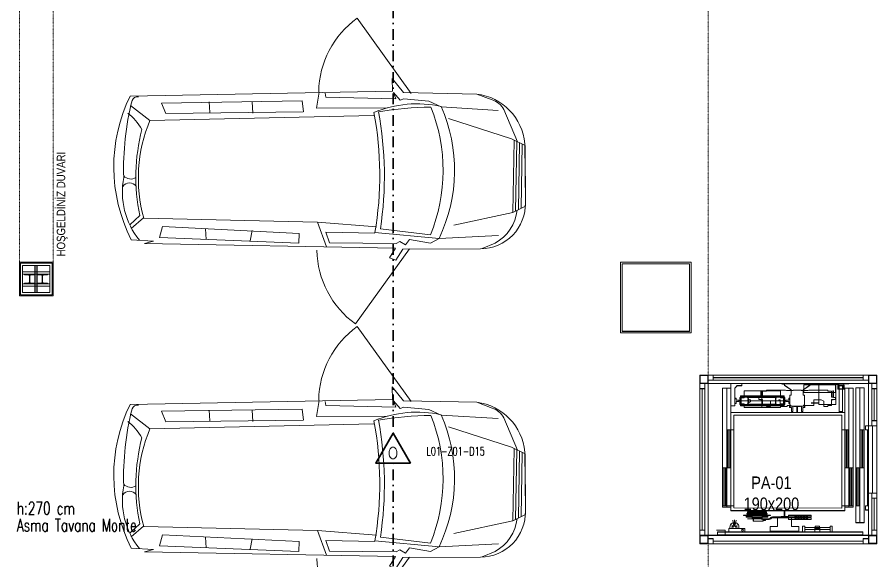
# Model space of a CAD drawing. Extents: x -3709 to 34975, y -230 to 8245.
# Drawn here: x 4483 to 5503, y 1440 to 2085 of the extents above; entities that cross this region are included whole.
import ezdxf
from ezdxf.enums import TextEntityAlignment as Align

# ---------------------------------------------------------------- set-up
doc = ezdxf.new("R2010")
doc.units = 0
doc.linetypes.add('DASHDOT', pattern=[25.4, 12.7, -6.35, 0, -6.35])
doc.linetypes.add('DOT2', pattern=[0.125, 0, -0.125])
doc.layers.get('0').update_dxf_attribs({"color": 9, "lineweight": 9})
for name, color, linetype, lineweight in [('01', 9, 'Continuous', 9), ('04', 9, 'Continuous', 9), ('05V', 9, 'Continuous', 9), ('06D', 9, 'Continuous', 9), ('07K', 9, 'Continuous', 9), ('10', 9, 'Continuous', 9), ('14', 9, 'Continuous', 9), ('15', 9, 'Continuous', 9), ('20', 9, 'DOT2', 9), ('21', 9, 'Continuous', 9), ('E-DEDEKTÖR NUMARALARI', 20, 'Continuous', 30), ('E-KABLO', 7, 'Continuous', 30), ('E-OPTİK DUMAN DEDEKTÖRÜ', 7, 'Continuous', 30), ('E-YAZI', 7, 'Continuous', 30)]:
    doc.layers.add(name, color=color, linetype=linetype, lineweight=lineweight)
doc.styles.add('E-YAZI', font='txttw.shx')
doc.styles.add('MuuM_TEXT-STANDART', font='ARIALN.TTF')

# ---------------------------------------------------------------- blocks, each defined once
blk = doc.blocks.new('p-kolon-80x80-vw')
at = {"layer": '01'}
blk.add_lwpolyline([(-40, -40), (-40, 40), (40, 40), (40, -40)], close=True, dxfattribs=at)
blk = doc.blocks.new('p-vw-hoşgeldin tak')
at = {"layer": '06D'}
for points in [[(-541.1, 3.9), (-541.1, 36.1), (-508.9, 36.1), (-508.9, 3.9)], [(-530.7, 21.8), (-530.7, 3.9), (-533.4, 3.9), (-533.4, 36.1), (-530.7, 36.1)], [(-516.6, 21.8), (-516.6, 3.9), (-519.3, 3.9), (-519.3, 36.1), (-516.6, 36.1)], [(-541.1, 21.8), (-508.9, 21.8), (-508.9, 19.1), (-541.1, 19.1), (-541.1, 21.8)], [(-541.1, 21.4), (-508.9, 21.4), (-508.9, 18.7), (-541.1, 18.7), (-541.1, 21.4)]]:
    blk.add_lwpolyline(points, close=True, dxfattribs=at)
at = {"layer": '10'}
for points in [[(-545, 0), (-545, 40), (-505, 40), (-505, 0)], [(-506.2, 38.8), (-543.8, 38.8), (-506.2, 38.8), (-506.2, 1.2), (-543.8, 1.2), (-543.8, 38.8)]]:
    blk.add_lwpolyline(points, close=True, dxfattribs=at)
for points in [[(-530.7, 21.8), (-530.7, 33.8), (-529.9, 33.8), (-529.9, 29.3, 0.414214), (-528.7, 28.1), (-521.3, 28.1, 0.414214), (-520.1, 29.3), (-520.1, 33.8), (-519.3, 33.8), (-519.3, 21.8), (-520.1, 21.8), (-520.1, 26.4, 0.414214), (-521.3, 27.6), (-528.7, 27.6, 0.414214), (-529.9, 26.4), (-529.9, 21.8)], [(-530.7, 18.7), (-530.7, 6.7), (-529.9, 6.7), (-529.9, 11.2, -0.414214), (-528.7, 12.4), (-521.3, 12.4, -0.414214), (-520.1, 11.2), (-520.1, 6.7), (-519.3, 6.7), (-519.3, 18.7), (-520.1, 18.7), (-520.1, 14.1, -0.414214), (-521.3, 12.9), (-528.7, 12.9, -0.414214), (-529.9, 14.1), (-529.9, 18.7)]]:
    blk.add_lwpolyline(points, format="xyb", close=True, dxfattribs=at)
at = {"layer": '20'}
for points in [[(-505, 40), (811, 40)], [(-505, 0), (811, 0)]]:
    blk.add_lwpolyline(points, dxfattribs=at)
blk = doc.blocks.new('p-araba-caddy')
for points in [[(4.3, 87.5), (96.5, 89.4), (104.4, 102.9), (112.3, 100.1), (105.3, 88.5), (403.1, 88.7), (392.4, 85.5), (418.7, 84.4, -0.236784), (423.2, -86), (112.4, -97.4), (113, -112.6), (99.2, -96.1), (12.1, -96.1, -0.35315), (-45.8, -38.2), (-47.8, 31.6, -0.418979), (4.3, 87.5, -0.014091)], [(2.6, 87.1), (-12.8, 80.3, 0.245122), (-38.2, 40.6, 1.092698)], [(409.1, 84.8, -0.220393), (429.1, 10.6, -0.069309), (420.9, -80.6, -0.369387), (413.2, -85.3, 0.321855)], [(64.1, 71.9), (123.6, 65.8, 0.084966), (128.5, -72.9, -0.035125), (66.4, -79.5, -0.194351), (64.1, 71.9, 5.525286)], [(420.8, 66.6), (409.1, 55.6, -0.115145), (408.6, -46.7, 0.095225), (425.8, -65.7, -1.448896)], [(198.7, 59.3), (404.3, 58.7, -0.170159), (399.2, -57.5), (133.8, -68.3)], [(414.2, 20.7, 0.498413), (429.9, 21.3, -5.209749)], [(414.6, 10.4, -0.389225), (429.1, 8.8, 0.453338)], [(-37.1, -40.4), (-20.3, -78.2, 0.180747), (-6, -89.7), (12.1, -96.1)]]:
    blk.add_lwpolyline(points, format="xyb")
for points in [[(-16.6, 71.1), (53.8, 76), (64, 81.8), (88.8, 77.8), (93.6, 84.4), (100.3, 80.4), (104.7, 83.1), (183.5, 83.5), (188.3, 71.1), (129.9, 71.1)], [(128.4, 63.6), (198.3, 59.3), (187, 88.6)], [(220.1, 84.7), (385.3, 81.2), (382, 68.1), (219.9, 73.1), (220.1, 84.7)], [(277.7, 83.1), (275.4, 70.9)], [(330, 82.5), (330.9, 70)], [(404.8, 58), (419.3, 71.2)], [(36.4, 59.8), (-33.1, 43.8), (-47.9, 36), (-46.1, -36), (-30.1, -43.8), (45.2, -66.5)], [(-36.4, 42.1), (-36.2, -40.8)], [(-33.2, 43.7), (-33, -41.8)], [(-42.8, 38.7), (-42.7, -37.7)], [(-39.6, 40.4), (-39.4, -39.3)], [(399.2, -57.5), (422.7, -74.7)], [(217.7, -71.2), (380.6, -66), (385.8, -78.4), (219.1, -84.1), (217.2, -71.2)], [(277.5, -68.5), (278.6, -81.7)], [(328.6, -68.3), (329.4, -80.9)], [(-13.4, -77.2), (54.3, -79.9), (68.9, -86.5), (98.6, -88.7), (103, -86.9), (111, -96.2), (108.3, -88.7), (191.1, -89.1), (192, -93.6)], [(118.2, -77.6), (201.9, -75.8), (199.3, -94.6)]]:
    blk.add_lwpolyline(points)
blk.add_lwpolyline([(53.8, 76), (130, 70.6, 0.08903), (133.8, -71.9, -0.153631), (54.3, -80.6, -0.218697)], format="xyb", close=True)
blk = doc.blocks.new('p- caddy')
for p, q in [((-86.5, 354), (-175.7, 289.9)), ((97.8, 351.9), (187, 287.8))]:
    blk.add_line(p, q)
blk.add_arc((-86.5, 354), 109.8, 215.7081, 269.024)
at = {"extrusion": (0, 0, -1)}
blk.add_arc((-97.8, 351.9), 109.8, 215.7081, 269.024, dxfattribs=at)
at = {"rotation": 268.9244510197643}
blk.add_blockref('p-araba-caddy', (10.6, 442.2), dxfattribs=at)
blk = doc.blocks.new('p-as-01')
at = {"layer": '06D'}
for p, q in [((-542, -67), (-542, -17)), ((-542, -17), (870, -17)), ((-542, -117), (-542, -67)), ((-542, -67), (870, -67)), ((870, -67), (-542, -67)), ((-525, -152), (-525, -17)), ((-525, -62), (-525, -17)), ((-525, -17), (-75, -17)), ((-525, -32), (-75, -32)), ((-525, -47), (-75, -47)), ((-75, -62), (-525, -62)), ((-75, -17), (-75, -62)), ((-75, -112), (-75, -67)), ((-75, -67), (375, -67)), ((-75, -82), (375, -82)), ((-75, -97), (375, -97)), ((375, -67), (375, -112)), ((870, -17), (870, -67)), ((870, -67), (870, -117)), ((582, -117), (-582, -117)), ((-582, -152), (-582, -117)), ((870, -117), (-582, -117)), ((-582, -120), (-582, -1432)), ((-550, -152), (-554, -1432)), ((550, -152), (-550, -152)), ((375, -112), (-75, -112)), ((375, -152), (375, -117)), ((550, -1432), (550, -152)), ((582, -1467), (582, -117)), ((660, -162), (660, -117)), ((660, -117), (925, -117)), ((720, -162), (660, -162)), ((690, -162), (690, -177)), ((750, -162), (690, -162)), ((690, -177), (712, -177)), ((712, -177), (712, -212)), ((872, -162), (720, -162)), ((728, -212), (728, -177)), ((728, -177), (750, -177)), ((750, -177), (750, -162)), ((900, -190), (872, -162)), ((900, -247), (900, -190)), ((925, -117), (925, -247)), ((-658, -364), (-658, -299)), ((-647, -299), (-658, -299)), ((-647, -364), (-647, -299)), ((-640, -267), (-640, -427)), ((-638, -267), (-640, -267)), ((-638, -267), (-638, -427)), ((676, -231), (663, -231)), ((663, -748), (663, -231)), ((676, -265), (676, -230)), ((676, -241), (676, -728)), ((679, -265), (676, -265)), ((679, -230), (679, -265)), ((757, -223), (683, -223)), ((683, -223), (757, -223)), ((757, -226), (683, -226)), ((712, -212), (728, -212)), ((720, -762), (720, -245)), ((761, -265), (761, -230)), ((764, -265), (761, -265)), ((764, -230), (764, -265)), ((764, -231), (778, -231)), ((764, -241), (764, -728)), ((778, -748), (778, -231)), ((925, -247), (900, -247)), ((-679, -382), (-706, -382)), ((-706, -493), (-706, -382)), ((-706, -383), (-678, -383)), ((-680, -377), (-680, -315)), ((-680, -315), (-680, -372)), ((-680, -315), (-678, -315)), ((-678, -315), (-680, -315)), ((-680, -372), (-678, -372)), ((-678, -372), (-680, -372)), ((-680, -377), (-680, -372)), ((-678, -377), (-680, -377)), ((-680, -377), (-678, -377)), ((-679, -382), (-679, -377)), ((-678, -377), (-678, -315)), ((-678, -315), (-678, -367)), ((-678, -367), (-678, -572)), ((-668, -367), (-678, -367)), ((-678, -367), (-678, -386)), ((-678, -372), (-678, -367)), ((-678, -377), (-678, -372)), ((-668, -367), (-668, -386)), ((-668, -427), (-668, -386)), ((-668, -396), (-668, -395)), ((-646, -367), (-662, -367)), ((-662, -367), (-662, -394)), ((-662, -427), (-662, -394)), ((-662, -394), (-662, -394)), ((-662, -395), (-662, -395)), ((-658, -342), (-658, -351)), ((-658, -360), (-658, -351)), ((-647, -364), (-658, -364)), ((-646, -320), (-647, -320)), ((-646, -344), (-647, -344)), ((-647, -351), (-647, -359)), ((-646, -320), (-646, -332)), ((-640, -322), (-646, -322)), ((-646, -332), (-646, -322)), ((-646, -332), (-646, -342)), ((-646, -344), (-646, -332)), ((-640, -342), (-646, -342)), ((-646, -394), (-646, -367)), ((-646, -427), (-646, -394)), ((-646, -395), (-646, -395)), ((-635, -322), (-638, -322)), ((-635, -342), (-638, -342)), ((-635, -312), (-635, -352)), ((-626, -312), (-635, -312)), ((-635, -332), (-635, -322)), ((-635, -332), (-635, -342)), ((-626, -352), (-635, -352)), ((-621, -307), (-626, -312)), ((-626, -312), (-626, -352)), ((-622, -356), (-626, -352)), ((-622, -308), (-622, -427)), ((-618, -307), (-621, -307)), ((-617, -308), (-618, -307)), ((-617, -308), (-617, -427)), ((-617, -318), (-614, -333)), ((-614, -520), (-614, -333)), ((-610, -333), (-614, -333)), ((-613, -313), (-599, -313)), ((-599, -313), (-613, -313)), ((-613, -315), (-613, -313)), ((-613, -313), (-613, -315)), ((-613, -315), (-599, -315)), ((-613, -315), (-599, -315)), ((-608, -318), (-610, -333)), ((-610, -333), (-610, -520)), ((-608, -535), (-608, -318)), ((-602, -318), (-608, -318)), ((-602, -318), (-602, -427)), ((-598, -319), (-598, -316)), ((-598, -316), (-598, -319)), ((-598, -319), (-598, -535)), ((-598, -319), (-598, -535)), ((-596, -316), (-596, -537)), ((-596, -537), (-596, -316)), ((679, -317), (681, -315)), ((679, -653), (679, -317)), ((681, -315), (684, -315)), ((684, -315), (686, -320)), ((690, -324), (690, -324)), ((694, -320), (695, -318)), ((695, -318), (697, -318)), ((697, -318), (698, -320)), ((702, -324), (702, -324)), ((706, -320), (707, -318)), ((707, -318), (709, -318)), ((709, -318), (710, -320)), ((714, -324), (714, -324)), ((718, -320), (719, -318)), ((719, -318), (721, -318)), ((721, -318), (722, -320)), ((726, -324), (726, -324)), ((730, -320), (731, -318)), ((731, -318), (733, -318)), ((733, -318), (734, -320)), ((738, -324), (738, -324)), ((742, -320), (743, -318)), ((743, -318), (745, -318)), ((745, -318), (746, -320)), ((750, -324), (750, -324)), ((754, -320), (756, -315)), ((756, -315), (760, -315)), ((760, -315), (762, -317)), ((762, -317), (762, -653)), ((-689, -498), (-701, -498)), ((-699, -498), (-699, -523)), ((-691, -498), (-691, -523)), ((-686, -572), (-686, -497)), ((-684, -476), (-684, -476)), ((-684, -493), (-684, -476)), ((-680, -477), (-680, -538)), ((-678, -477), (-680, -477)), ((-678, -477), (-680, -477)), ((-680, -482), (-680, -477)), ((-680, -538), (-680, -482)), ((-678, -482), (-680, -482)), ((-680, -482), (-678, -482)), ((-679, -477), (-679, -473)), ((-678, -449), (-678, -487)), ((-678, -477), (-678, -538)), ((-678, -482), (-678, -477)), ((-678, -538), (-678, -482)), ((-668, -487), (-678, -487)), ((-668, -427), (-668, -487)), ((-662, -460), (-662, -427)), ((-662, -459), (-662, -459)), ((-662, -460), (-662, -486)), ((-662, -460), (-662, -460)), ((-662, -486), (-646, -486)), ((-658, -554), (-658, -489)), ((-647, -489), (-658, -489)), ((-647, -554), (-647, -489)), ((-647, -503), (-647, -495)), ((-646, -460), (-646, -427)), ((-646, -486), (-646, -460)), ((-646, -460), (-646, -460)), ((-646, -459), (-646, -459)), ((-640, -427), (-640, -587)), ((-638, -427), (-638, -587)), ((-635, -542), (-635, -502)), ((-626, -502), (-635, -502)), ((-622, -498), (-626, -502)), ((-626, -542), (-626, -502)), ((-622, -546), (-622, -427)), ((-622, -432), (-622, -427)), ((-617, -546), (-617, -427)), ((-602, -535), (-602, -427)), ((640, -485), (840, -485)), ((-771, -582), (-825, -582)), ((-825, -582), (-825, -752)), ((-771, -670), (-771, -582)), ((-680, -538), (-678, -538)), ((-680, -538), (-678, -538)), ((-679, -589), (-671, -598)), ((-673, -584), (-665, -592)), ((-666, -609), (-666, -752)), ((-658, -550), (-658, -541)), ((-647, -554), (-658, -554)), ((-658, -609), (-658, -752)), ((-646, -510), (-647, -510)), ((-646, -534), (-647, -534)), ((-646, -510), (-646, -522)), ((-640, -512), (-646, -512)), ((-646, -522), (-646, -512)), ((-646, -534), (-646, -522)), ((-646, -522), (-646, -532)), ((-640, -532), (-646, -532)), ((-638, -587), (-640, -587)), ((-635, -512), (-638, -512)), ((-635, -532), (-638, -532)), ((-635, -522), (-635, -512)), ((-635, -522), (-635, -512)), ((-635, -522), (-635, -532)), ((-635, -522), (-635, -532)), ((-626, -542), (-635, -542)), ((-621, -547), (-626, -542)), ((-618, -547), (-621, -547)), ((-617, -546), (-618, -547)), ((-617, -535), (-614, -520)), ((-610, -520), (-614, -520)), ((-613, -538), (-599, -538)), ((-599, -538), (-613, -538)), ((-613, -538), (-613, -540)), ((-613, -538), (-613, -540)), ((-613, -540), (-599, -540)), ((-613, -540), (-599, -540)), ((-608, -535), (-610, -520)), ((-602, -535), (-608, -535)), ((-598, -535), (-598, -537)), ((-598, -535), (-598, -537)), ((-658, -670), (-771, -670)), ((-668, -1066), (-668, -700)), ((-668, -700), (-658, -700)), ((-658, -752), (-658, -670)), ((-658, -1066), (-658, -700)), ((-652, -713), (-658, -711)), ((-658, -711), (-658, -793)), ((-650, -748), (-652, -713)), ((681, -655), (679, -653)), ((684, -655), (681, -655)), ((686, -649), (684, -655)), ((690, -646), (690, -646)), ((695, -651), (694, -649)), ((697, -651), (695, -651)), ((698, -649), (697, -651)), ((702, -646), (702, -646)), ((707, -651), (706, -649)), ((709, -651), (707, -651)), ((710, -649), (709, -651)), ((714, -646), (714, -646)), ((719, -651), (718, -649)), ((721, -651), (719, -651)), ((722, -649), (721, -651)), ((726, -646), (726, -646)), ((731, -651), (730, -649)), ((733, -651), (731, -651)), ((734, -649), (733, -651)), ((738, -646), (738, -646)), ((743, -651), (742, -649)), ((745, -651), (743, -651)), ((746, -649), (745, -651)), ((750, -646), (750, -646)), ((756, -655), (754, -649)), ((760, -655), (756, -655)), ((762, -653), (760, -655)), ((-825, -752), (-825, -922)), ((-688, -1070), (-688, -800)), ((-674, -800), (-688, -800)), ((-674, -800), (-674, -802)), ((-674, -802), (-674, -800)), ((-674, -800), (-668, -800)), ((-674, -802), (-674, -802)), ((-668, -912), (-668, -800)), ((-668, -804), (-668, -800)), ((-668, -804), (-668, -804)), ((-666, -752), (-658, -752)), ((-658, -834), (-658, -752)), ((-658, -752), (-658, -752)), ((-658, -793), (-652, -790)), ((-658, -804), (-658, -800)), ((-658, -800), (-652, -800)), ((-658, -804), (-658, -829)), ((-658, -804), (-658, -804)), ((-652, -790), (-650, -756)), ((-652, -802), (-652, -800)), ((-638, -800), (-652, -800)), ((-652, -800), (-652, -802)), ((-652, -802), (-652, -802)), ((-625, -748), (-650, -748)), ((-650, -756), (-625, -756)), ((-638, -1070), (-638, -800)), ((-615, -748), (-625, -748)), ((-625, -756), (-615, -756)), ((-590, -748), (-615, -748)), ((-615, -756), (-590, -756)), ((-590, -756), (-590, -748)), ((676, -748), (663, -748)), ((679, -714), (676, -714)), ((676, -714), (676, -749)), ((679, -749), (679, -714)), ((757, -753), (683, -753)), ((757, -756), (683, -756)), ((683, -756), (757, -756)), ((712, -802), (690, -802)), ((690, -802), (690, -817)), ((728, -767), (712, -767)), ((712, -767), (712, -802)), ((728, -802), (728, -767)), ((750, -802), (728, -802)), ((750, -817), (750, -802)), ((764, -714), (761, -714)), ((761, -714), (761, -749)), ((764, -749), (764, -714)), ((764, -748), (778, -748)), ((852, -832), (904, -751)), ((904, -751), (920, -751)), ((920, -751), (920, -730)), ((920, -730), (925, -730)), ((925, -730), (925, -903)), ((-771, -922), (-771, -834)), ((-771, -834), (-658, -834)), ((-668, -877), (-672, -880)), ((-672, -880), (-672, -890)), ((-672, -890), (-668, -893)), ((-668, -910), (-672, -913)), ((-672, -913), (-672, -923)), ((-654, -880), (-658, -877)), ((-658, -893), (-654, -890)), ((-654, -913), (-658, -910)), ((-654, -890), (-654, -880)), ((-654, -923), (-654, -913)), ((615, -898), (590, -898)), ((590, -898), (590, -907)), ((590, -907), (615, -907)), ((625, -898), (615, -898)), ((615, -907), (625, -906)), ((650, -898), (625, -898)), ((625, -906), (650, -906)), ((652, -864), (650, -898)), ((650, -906), (652, -941)), ((658, -861), (652, -864)), ((653, -821), (653, -817)), ((653, -817), (788, -817)), ((668, -821), (653, -821)), ((658, -902), (658, -827)), ((658, -827), (668, -827)), ((658, -943), (658, -861)), ((658, -903), (658, -902)), ((658, -978), (658, -903)), ((668, -827), (668, -821)), ((690, -817), (750, -817)), ((788, -817), (788, -832)), ((788, -832), (852, -832)), ((925, -903), (925, -1076)), ((-825, -922), (-771, -922)), ((-672, -923), (-668, -926)), ((-668, -943), (-672, -946)), ((-672, -946), (-672, -956)), ((-672, -956), (-668, -959)), ((-668, -976), (-672, -979)), ((-672, -979), (-672, -989)), ((-672, -989), (-668, -992)), ((-668, -1009), (-672, -1012)), ((-672, -1012), (-672, -1022)), ((-658, -926), (-654, -923)), ((-654, -946), (-658, -943)), ((-658, -959), (-654, -956)), ((-654, -979), (-658, -976)), ((-658, -992), (-654, -989)), ((-654, -1012), (-658, -1009)), ((-654, -956), (-654, -946)), ((-654, -989), (-654, -979)), ((-654, -1022), (-654, -1012)), ((652, -941), (658, -943)), ((653, -988), (653, -984)), ((653, -984), (668, -984)), ((788, -988), (653, -988)), ((668, -978), (658, -978)), ((668, -984), (668, -978)), ((852, -973), (788, -973)), ((788, -973), (788, -988)), ((904, -1054), (852, -973)), ((-674, -1070), (-688, -1070)), ((-674, -1070), (-674, -1068)), ((-674, -1068), (-674, -1069)), ((-674, -1068), (-674, -1068)), ((-674, -1068), (-674, -1068)), ((-674, -1069), (-668, -1069)), ((-672, -1022), (-668, -1025)), ((-668, -1066), (-668, -1069)), ((-668, -1066), (-668, -1066)), ((-668, -1066), (-658, -1066)), ((-658, -1025), (-654, -1022)), ((-658, -1064), (-658, -1040)), ((-658, -1066), (-658, -1069)), ((-658, -1066), (-658, -1066)), ((-658, -1069), (-652, -1069)), ((-652, -1070), (-652, -1066)), ((-652, -1066), (-652, -1069)), ((-652, -1066), (-652, -1066)), ((-638, -1070), (-652, -1070)), ((920, -1054), (904, -1054)), ((920, -1076), (920, -1054)), ((925, -1076), (920, -1076)), ((592, -1402), (582, -1402)), ((582, -1402), (582, -1442)), ((592, -1442), (592, -1402)), ((897, -1402), (592, -1402)), ((592, -1402), (592, -1442)), ((897, -1442), (897, -1402)), ((-582, -1432), (-582, -1467)), ((870, -1467), (-582, -1467)), ((-554, -1432), (-525, -1432)), ((550, -1432), (-554, -1432)), ((-542, -1467), (-542, -1517)), ((-542, -1517), (870, -1517)), ((870, -1517), (-542, -1517)), ((-542, -1517), (-542, -1567)), ((-525, -1432), (-525, -1567)), ((-75, -1522), (-525, -1522)), ((-525, -1522), (-525, -1567)), ((375, -1472), (-75, -1472)), ((-75, -1472), (-75, -1517)), ((-75, -1487), (375, -1487)), ((-75, -1502), (375, -1502)), ((-75, -1517), (375, -1517)), ((-75, -1567), (-75, -1522)), ((550, -1432), (375, -1432)), ((375, -1432), (375, -1467)), ((375, -1517), (375, -1472)), ((582, -1432), (582, -1467)), ((582, -1442), (592, -1442)), ((592, -1442), (897, -1442)), ((870, -1517), (870, -1467)), ((870, -1567), (870, -1517)), ((875, -1597), (-725, -1597)), ((-725, -1597), (-725, -1647)), ((-542, -1567), (870, -1567)), ((-525, -1537), (-75, -1537)), ((-525, -1552), (-75, -1552)), ((-525, -1567), (-75, -1567)), ((-75, -1597), (-525, -1597)), ((-525, -1597), (-525, -1642)), ((-525, -1612), (-75, -1612)), ((-525, -1627), (-75, -1627)), ((-75, -1642), (-75, -1597)), ((875, -1647), (875, -1597)), ((875, -1647), (-725, -1647)), ((-725, -1647), (-725, -1697)), ((-725, -1647), (875, -1647)), ((-725, -1697), (875, -1697)), ((-525, -1714), (-575, -1714)), ((-575, -1714), (-575, -1747)), ((-525, -1642), (-75, -1642)), ((-525, -1747), (-525, -1714)), ((375, -1647), (-75, -1647)), ((-75, -1647), (-75, -1692)), ((-75, -1662), (375, -1662)), ((-75, -1677), (375, -1677)), ((-75, -1692), (375, -1692)), ((375, -1692), (375, -1647)), ((375, -1714), (425, -1714)), ((375, -1747), (375, -1714)), ((425, -1714), (425, -1747)), ((875, -1697), (875, -1647)), ((-575, -1747), (-525, -1747)), ((-525, -1737), (375, -1737)), ((425, -1747), (375, -1747))]:
    blk.add_line(p, q, dxfattribs=at)
at = {"layer": '06D', "ltscale": 15}
for p, q in [((640, -279), (640, -700)), ((678, -274), (645, -274)), ((683, -242), (683, -269)), ((752, -237), (688, -237)), ((757, -269), (757, -242)), ((835, -274), (762, -274)), ((840, -700), (840, -279)), ((645, -705), (678, -705)), ((683, -710), (683, -737)), ((757, -737), (757, -710)), ((762, -705), (835, -705)), ((688, -742), (752, -742))]:
    blk.add_line(p, q, dxfattribs=at)
at = {"layer": '06D', "ltscale": 0.25}
for p, q in [((667, -493), (664, -496)), ((664, -496), (664, -539)), ((734, -493), (667, -493)), ((737, -473), (734, -473)), ((734, -473), (734, -493)), ((761, -446), (737, -446)), ((737, -446), (737, -473)), ((761, -472), (761, -446)), ((837, -472), (761, -472)), ((764, -493), (764, -478)), ((764, -478), (837, -478)), ((831, -493), (764, -493)), ((834, -496), (831, -493)), ((834, -539), (834, -496)), ((837, -478), (837, -472)), ((664, -539), (652, -539)), ((652, -539), (652, -582)), ((655, -585), (694, -586)), ((694, -586), (719, -587)), ((719, -587), (719, -685)), ((846, -539), (834, -539)), ((846, -763), (846, -539)), ((733, -702), (666, -702)), ((666, -702), (666, -714)), ((719, -685), (733, -685)), ((733, -685), (733, -702)), ((641, -815), (641, -829)), ((666, -812), (644, -812)), ((666, -714), (652, -714)), ((652, -714), (652, -783)), ((652, -783), (666, -783)), ((666, -783), (666, -812)), ((842, -776), (846, -763)), ((842, -853), (842, -776)), ((594, -838), (594, -847)), ((637, -834), (597, -835)), ((597, -850), (658, -851)), ((637, -834), (637, -834)), ((658, -851), (658, -953)), ((843, -853), (842, -853)), ((846, -949), (846, -856)), ((-659, -920), (-659, -1004)), ((594, -958), (594, -966)), ((658, -953), (597, -955)), ((597, -969), (637, -970)), ((637, -970), (637, -970)), ((641, -975), (641, -989)), ((644, -992), (666, -992)), ((666, -992), (666, -1102)), ((842, -1028), (842, -952)), ((842, -952), (843, -952)), ((666, -1102), (733, -1102)), ((695, -1070), (695, -1154)), ((733, -1102), (733, -1187)), ((846, -1042), (842, -1028)), ((846, -1265), (846, -1042)), ((652, -1223), (652, -1265)), ((716, -1218), (655, -1220)), ((733, -1187), (716, -1218)), ((652, -1265), (664, -1265)), ((664, -1265), (664, -1308)), ((664, -1308), (667, -1311)), ((667, -1311), (734, -1311)), ((734, -1311), (734, -1331)), ((764, -1326), (764, -1311)), ((764, -1311), (831, -1311)), ((831, -1311), (834, -1308)), ((834, -1308), (834, -1265)), ((834, -1265), (846, -1265)), ((734, -1331), (737, -1331)), ((737, -1331), (737, -1358)), ((737, -1358), (761, -1358)), ((761, -1358), (761, -1332)), ((761, -1332), (837, -1332)), ((837, -1326), (764, -1326)), ((837, -1332), (837, -1326))]:
    blk.add_line(p, q, dxfattribs=at)
at = {"layer": '06D', "linetype": 'Continuous', "ltscale": 0.25}
for p, q in [((921, -717), (921, -1301)), ((921, -717), (925, -717)), ((925, -717), (925, -1300)), ((911, -983), (818, -983)), ((818, -983), (818, -1357)), ((911, -1357), (911, -983)), ((911, -1319), (911, -1019)), ((911, -1019), (921, -1019)), ((921, -1019), (921, -1319)), ((676, -1160), (676, -1360)), ((921, -1160), (676, -1160)), ((921, -1123), (916, -1123)), ((921, -1123), (916, -1123)), ((916, -1398), (916, -1123)), ((921, -1398), (921, -1123)), ((921, -1319), (911, -1319)), ((921, -1301), (921, -1309)), ((921, -1309), (921, -1315)), ((921, -1315), (921, -1323)), ((921, -1323), (921, -1517)), ((925, -1300), (925, -1309)), ((925, -1309), (925, -1315)), ((925, -1315), (925, -1324)), ((925, -1324), (925, -1517)), ((921, -1360), (676, -1360)), ((818, -1357), (911, -1357)), ((916, -1398), (921, -1398)), ((921, -1517), (925, -1517))]:
    blk.add_line(p, q, dxfattribs=at)
at = {"layer": '06D', "ltscale": 30}
for p, q in [((861, -1386), (861, -1458)), ((905, -1386), (861, -1386)), ((897, -1392), (861, -1392)), ((897, -1392), (897, -1452)), ((897, -1452), (861, -1452)), ((905, -1458), (861, -1458))]:
    blk.add_line(p, q, dxfattribs=at)
at = {"layer": '06D', "ltscale": 6}
for p, q in [((905, -1386), (905, -1458)), ((905, -1387), (925, -1387)), ((923, -1387), (923, -1457)), ((925, -1387), (925, -1457)), ((925, -1457), (905, -1457))]:
    blk.add_line(p, q, dxfattribs=at)
at = {"layer": '06D'}
for centre, radius in [((-612, -327), 3), ((720, -335), 17.5), ((-612, -527), 3)]:
    blk.add_circle(centre, radius, dxfattribs=at)
for centre, radius, start, end in [((645, -279), 5, 90, 180), ((683, -230), 7, 90, 180), ((678, -269), 5, 270, 0), ((683, -230), 4, 90, 180), ((688, -242), 5, 90, 180), ((752, -242), 5, 0, 90), ((757, -230), 7, 0, 90), ((757, -230), 4, 0, 90), ((762, -269), 5, 180, 270), ((835, -279), 5, 0, 90), ((-612, -327), 3, 0, 180), ((-612, -327), 3, 180, 0), ((-599, -316), 3, 0, 90), ((-599, -316), 3, 0, 90), ((-599, -316), 1, 0, 90), ((-599, -316), 1, 0, 90), ((690, -319), 4.3, 195, 270), ((690, -319), 4.3, 270, 345), ((702, -319), 4.3, 195, 270), ((702, -319), 4.3, 270, 345), ((714, -319), 4.3, 195, 270), ((714, -319), 4.3, 270, 345), ((726, -319), 4.3, 195, 270), ((726, -319), 4.3, 270, 345), ((738, -319), 4.3, 195, 270), ((738, -319), 4.3, 270, 345), ((750, -319), 4.3, 195, 270), ((750, -319), 4.3, 270, 345), ((-701, -493), 5, 180, 270), ((-689, -493), 5, 270, 0), ((-684, -470), 6, 270, 0), ((-695, -523), 4, 180, 0), ((-662, -572), 24, 180, 225), ((-662, -572), 16, 180, 225), ((-682, -609), 16, 0, 45), ((-682, -609), 24, 0, 45), ((-612, -527), 3, 0, 180), ((-612, -527), 3, 180, 0), ((-599, -537), 1, 270, 0), ((-599, -537), 3, 270, 0), ((-599, -537), 3, 270, 0), ((-599, -537), 1, 270, 0), ((645, -700), 5, 180, 270), ((678, -710), 5, 0, 90), ((690, -650), 4.3, 90, 165), ((690, -650), 4.3, 15, 90), ((702, -650), 4.3, 90, 165), ((702, -650), 4.3, 15, 90), ((714, -650), 4.3, 90, 165), ((714, -650), 4.3, 15, 90), ((726, -650), 4.3, 90, 165), ((726, -650), 4.3, 15, 90), ((738, -650), 4.3, 90, 165), ((738, -650), 4.3, 15, 90), ((750, -650), 4.3, 90, 165), ((750, -650), 4.3, 15, 90), ((762, -710), 5, 90, 180), ((835, -700), 5, 270, 0), ((683, -749), 7, 180, 270), ((683, -749), 4, 180, 270), ((688, -737), 5, 180, 270), ((752, -737), 5, 270, 0), ((757, -749), 4, 270, 0), ((757, -749), 7, 270, 0), ((-663, -885), 15, 109.4712, 250.5288), ((-663, -918), 15, 109.4712, 250.5288), ((-663, -885), 9.5, 121.7569, 238.2431), ((-663, -918), 9.5, 121.7569, 238.2431), ((-663, -885), 6, 146.4427, 213.5573), ((-663, -918), 6, 146.4427, 213.5573), ((-663, -885), 15, 289.4712, 70.5288), ((-663, -885), 9.5, 301.7569, 58.2431), ((-663, -885), 6, 326.4427, 33.5573), ((-663, -918), 15, 289.4712, 70.5288), ((-663, -918), 9.5, 301.7569, 58.2431), ((-663, -918), 6, 326.4427, 33.5573), ((-663, -951), 15, 109.4712, 250.5288), ((-663, -984), 15, 109.4712, 250.5288), ((-663, -1017), 15, 109.4712, 250.5288), ((-663, -951), 9.5, 121.7569, 238.2431), ((-663, -984), 9.5, 121.7569, 238.2431), ((-663, -1017), 9.5, 121.7569, 238.2431), ((-663, -951), 6, 146.4427, 213.5573), ((-663, -984), 6, 146.4427, 213.5573), ((-663, -1017), 6, 146.4427, 213.5573), ((-663, -951), 15, 289.4712, 70.5288), ((-663, -951), 9.5, 301.7569, 58.2431), ((-663, -951), 6, 326.4427, 33.5573), ((-663, -984), 15, 289.4712, 70.5288), ((-663, -984), 9.5, 301.7569, 58.2431), ((-663, -984), 6, 326.4427, 33.5573), ((-663, -1017), 15, 289.4712, 70.5288), ((-663, -1017), 9.5, 301.7569, 58.2431), ((-663, -1017), 6, 326.4427, 33.5573)]:
    blk.add_arc(centre, radius, start, end, dxfattribs=at)
at = {"layer": '06D', "ltscale": 0.25}
for centre, radius, start, end in [((655, -582), 2.98, 180, 268.4759), ((644, -815), 3, 90, 180), ((597, -838), 3, 91.5, 180), ((597, -847), 2.99, 180, 268.6138), ((636, -829), 5, 280.303, 360), ((843, -856), 3, 360, 90), ((597, -958), 3, 91.3862, 180), ((597, -966), 3, 180, 268.5), ((636, -975), 5, 360, 79.697), ((644, -989), 3, 180, 270), ((843, -949), 3, 270, 0), ((655, -1223), 2.98, 91.5241, 180)]:
    blk.add_arc(centre, radius, start, end, dxfattribs=at)
blk = doc.blocks.new('p-asansör-')
at = {"color": 251}
for p, q in [((-194.5, 190), (-20, 190)), ((-194.5, 190), (-20, 190)), ((-193.5, 190), (-193.5, 186)), ((-193.5, 190), (-193.5, 186)), ((-193.5, 189.5), (-21, 189.5)), ((-193.5, 189.5), (-21, 189.5)), ((-21, 186), (-193.5, 186)), ((-21, 186), (-193.5, 186)), ((-30, 184), (-30, 190)), ((-30, 184), (-30, 190)), ((-20, 184), (-30, 184)), ((-20, 184), (-30, 184)), ((-21, 190), (-21, 186)), ((-21, 190), (-21, 186)), ((-124.5, 183.2), (-154.5, 183.2)), ((-124.5, 183.2), (-154.5, 183.2)), ((-124.5, 180.7), (-154.5, 180.7)), ((-124.5, 180.7), (-154.5, 180.7)), ((-42.4, 180.3), (-44.8, 180.3)), ((-42.4, 180.3), (-44.8, 180.3)), ((-42.2, 179.7), (-44.3, 178.5)), ((-42.2, 179.7), (-44.3, 178.5)), ((-41.8, 179.3), (-43, 172.1)), ((-41.8, 179.3), (-43, 172.1)), ((-41.2, 179.1), (-41.2, 171.6)), ((-41.2, 179.1), (-41.2, 171.6)), ((-40.5, 179.3), (-39.3, 172.1)), ((-40.5, 179.3), (-39.3, 172.1)), ((-40.1, 179.7), (-38, 178.5)), ((-40.1, 179.7), (-38, 178.5)), ((-39.9, 180.3), (-37.5, 180.3)), ((-39.9, 180.3), (-37.5, 180.3))]:
    blk.add_line(p, q, dxfattribs=at)
at = {"color": 251, "ltscale": 0.25}
for p, q in [((-157, 186), (-154.5, 186)), ((-157, 186), (-157, 179.2)), ((-157, 186), (-154.5, 186)), ((-157, 186), (-157, 179.2)), ((-154.5, 186), (-154.5, 179.2)), ((-154.5, 186), (-154.5, 179.2)), ((-124.5, 186), (-122, 186)), ((-124.5, 186), (-124.5, 179.2)), ((-124.5, 186), (-122, 186)), ((-124.5, 186), (-124.5, 179.2)), ((-122, 186), (-122, 179.2)), ((-122, 186), (-122, 179.2)), ((-154.5, 179.2), (-157, 179.2)), ((-154.5, 179.2), (-157, 179.2)), ((-142, 179.2), (-142.5, 182)), ((-142, 179.2), (-142.5, 182)), ((-137, 179.2), (-142, 179.2)), ((-137, 179.2), (-142, 179.2)), ((-137, 179.2), (-136.5, 182)), ((-137, 179.2), (-136.5, 182)), ((-122, 179.2), (-124.5, 179.2)), ((-122, 179.2), (-124.5, 179.2))]:
    blk.add_line(p, q, dxfattribs=at)
blk.add_line((-6, 184), (-6, 146.4))
blk.add_lwpolyline([(-142.5, 182), (-136.5, 182), (-136.5, 186), (-142.5, 186), (-142.5, 182)], dxfattribs=at)
blk.add_lwpolyline([(-142.5, 182), (-136.5, 182), (-136.5, 186), (-142.5, 186), (-142.5, 182)], dxfattribs=at)
at = {"color": 251}
blk.add_lwpolyline([(-53.4, 186), (-34.4, 186), (-34.4, 182), (-53.4, 182)], close=True, dxfattribs=at)
blk.add_lwpolyline([(-53.4, 186), (-34.4, 186), (-34.4, 182), (-53.4, 182)], close=True, dxfattribs=at)
blk.add_lwpolyline([(-35.8, 182), (-35.8, 180.3, -1), (-46.5, 180.3), (-46.5, 182)], format="xyb", dxfattribs=at)
blk.add_lwpolyline([(-35.8, 182), (-35.8, 180.3, -1), (-46.5, 180.3), (-46.5, 182)], format="xyb", dxfattribs=at)
blk.add_circle((-50.7, 184), 1, dxfattribs=at)
blk.add_circle((-50.7, 184), 1, dxfattribs=at)
at = {"layer": '06D'}
for points in [[(-10, 200), (-200, 200)], [(-200, 200), (-10, 200)], [(-210, 184), (-210, 146)], [(-204, 184), (-204, 146)], [(-6, 10), (-6, 190)], [(0, 10), (0, 190)], [(-210, 16), (-210, 54)], [(-204, 54), (-204, 16)], [(-200, 6), (-10, 6)], [(-10, 0), (-200, 0)]]:
    blk.add_lwpolyline(points, dxfattribs=at)
for points in [[(-10, 190), (-200, 190), (-200, 10), (-10, 10)], [(-10, 190), (-200, 190), (-200, 10), (-10, 10)], [(-200, 60), (-210, 60), (-210, 140), (-200, 140)], [(-200, 60), (-210, 60), (-210, 140), (-200, 140)]]:
    blk.add_lwpolyline(points, close=True, dxfattribs=at)
at = {"layer": '07K'}
blk.add_lwpolyline([(-200, 60), (-200, 140), (-205, 140), (-205, 60)], close=True, dxfattribs=at)
blk.add_lwpolyline([(-200, 60), (-200, 140), (-205, 140), (-205, 60)], close=True, dxfattribs=at)
at = {"layer": '10'}
for points in [[(-200, 190), (-210, 190), (-210, 200), (-200, 200)], [(-200.5, 190.5), (-209.5, 190.5), (-209.5, 199.5), (-200.5, 199.5)], [(-200, 200), (-194, 200), (-194, 194), (-200, 194)], [(-16, 200), (-10, 200), (-10, 194), (-16, 194)], [(-10, 190), (0, 190), (0, 200), (-10, 200)], [(-9.5, 190.5), (-0.5, 190.5), (-0.5, 199.5), (-9.5, 199.5)], [(-204, 190), (-204, 184), (-210, 184), (-210, 190)], [(-6, 184), (-6, 190), (0, 190), (0, 184)], [(-204, 146), (-204, 140), (-210, 140), (-210, 146)], [(-204, 60), (-204, 54), (-210, 54), (-210, 60)], [(-204, 16), (-204, 10), (-210, 10), (-210, 16)], [(-6, 10), (-6, 16), (0, 16), (0, 10)], [(-200, 10), (-210, 10), (-210, 0), (-200, 0)], [(-200.5, 9.5), (-209.5, 9.5), (-209.5, 0.5), (-200.5, 0.5)], [(-200, 6), (-194, 6), (-194, 0), (-200, 0)], [(-16, 6), (-10, 6), (-10, 0), (-16, 0)], [(-10, 10), (0, 10), (0, 0), (-10, 0)], [(-9.5, 9.5), (-0.5, 9.5), (-0.5, 0.5), (-9.5, 0.5)]]:
    blk.add_lwpolyline(points, close=True, dxfattribs=at)
at = {"layer": '15'}
for points in [[(-194, 197), (-16, 197)], [(-207, 184), (-207, 146)], [(-3, 16), (-3, 184)], [(-207, 54), (-207, 16)], [(-194, 3), (-16, 3)]]:
    blk.add_lwpolyline(points, dxfattribs=at)
at = {"layer": '20'}
blk.add_lwpolyline([(-210, 60), (-210, 140)], dxfattribs=at)
blk.add_lwpolyline([(-210, 60), (-210, 140)], dxfattribs=at)
at = {"layer": '05V', "xscale": 0.1, "yscale": 0.1, "rotation": 270}
blk.add_blockref('p-as-01', (-25.3, 102.5), dxfattribs=at)
blk = doc.blocks.new('100_OPTİK DUMAN DEDEKTÖRÜ 085')
at = {"layer": 'E-OPTİK DUMAN DEDEKTÖRÜ', "color": 4}
blk.add_lwpolyline([(2.06, 0), (0, 3.57), (-2.06, 0)], close=True, dxfattribs=at)
at = {"layer": 'E-OPTİK DUMAN DEDEKTÖRÜ', "color": 3, "style": 'E-YAZI'}
blk.add_text('O', height=1.36, dxfattribs=at).set_placement((-0.02, 1.2), align=Align.MIDDLE)

msp = doc.modelspace()

# ---------------------------------------------------------------- linework, layer by layer
at = {"layer": '14'}
msp.add_lwpolyline([(5198.84, 1794.5), (5282.84, 1794.5), (5282.84, 1710.5), (5198.84, 1710.5)], close=True, dxfattribs=at)
at = {"layer": '20'}
msp.add_lwpolyline([(5282.84, 3972.5), (5282.84, 3912.5), (5302.84, 3912.5), (5302.84, 290.44), (5282.84, 290.44), (5282.83, 234.5)], dxfattribs=at)
at = {"layer": 'E-KABLO', "color": 6, "linetype": 'DASHDOT'}
for p, q in [((4929.23, 2504.49), (4929.23, 1591.75)), ((4929.23, 643.36), (4929.23, 1556.1))]:
    msp.add_line(p, q, dxfattribs=at)

# ---------------------------------------------------------------- block references
for p in [(5240.84, 1752.5), (5240.84, 1752.4)]:
    msp.add_blockref('p-kolon-80x80-vw', p)
at = {"rotation": 179.9999974901973}
for p in [(5292.84, 1660.5), (5292.84, 1660.4)]:
    msp.add_blockref('p-asansör-', p, dxfattribs=at)
at = {"layer": '04', "rotation": 270}
for p in [(4596.64, 1908.19), (4596.64, 1542.5)]:
    msp.add_blockref('p- caddy', p, dxfattribs=at)
at = {"layer": '10', "rotation": 89.99999999999999}
msp.add_blockref('p-vw-hoşgeldin tak', (4525.84, 2299.5), dxfattribs=at)
at = {"layer": 'E-OPTİK DUMAN DEDEKTÖRÜ', "xscale": 10, "yscale": 10, "zscale": 10}
msp.add_blockref('100_OPTİK DUMAN DEDEKTÖRÜ 085', (4929.23, 1556.1), dxfattribs=at)

# ---------------------------------------------------------------- texts
at = {"layer": '21', "style": 'MuuM_TEXT-STANDART'}
msp.add_text('HOŞGELDİNİZ DUVARI', height=10, rotation=90, dxfattribs=at).set_placement((4530.21, 1801.26), align=Align.TOP_LEFT)
at = {"layer": '21', "insert": (5377.84, 1520.17), "char_height": 15, "attachment_point": 5, "style": 'MuuM_TEXT-STANDART'}
msp.add_mtext_dynamic_manual_height_columns('PA-01\\P190x200', width=111, gutter_width=156.51, heights=[0], dxfattribs=at)
at = {"layer": 'E-DEDEKTÖR NUMARALARI', "style": 'E-YAZI', "width": 0.7}
msp.add_text('L01-Z01-D15', height=10, dxfattribs=at).set_placement((4968.81, 1565.21))
at = {"layer": 'E-YAZI', "color": 3, "style": 'E-YAZI', "width": 0.7}
for s, p in [('h:270 cm', (4482.83, 1495.14)), ('Asma Tavana Monte', (4482.83, 1475.02))]:
    msp.add_text(s, height=15, dxfattribs=at).set_placement(p)

doc.saveas('drawing.dxf')
